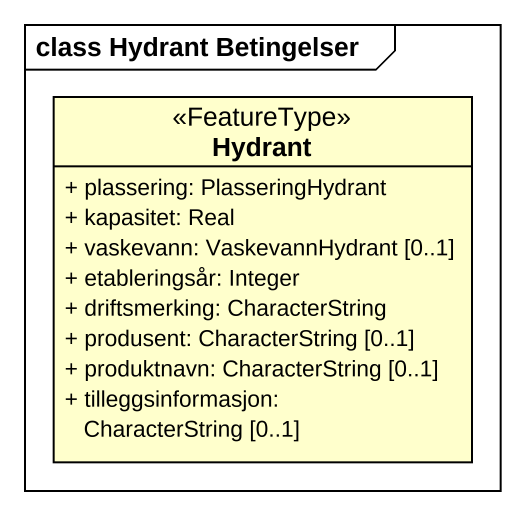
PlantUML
@startuml
mainframe class Hydrant Betingelser
hide circle
hide empty members
skinparam classAttributeIconSize 0
class Hydrant <<FeatureType>> {
  + plassering: PlasseringHydrant
  + kapasitet: Real
  + vaskevann: VaskevannHydrant [0..1]
  + etableringsår: Integer
  + driftsmerking: CharacterString
  + produsent: CharacterString [0..1]
  + produktnavn: CharacterString [0..1]
  + tilleggsinformasjon: CharacterString [0..1]
}
@enduml
